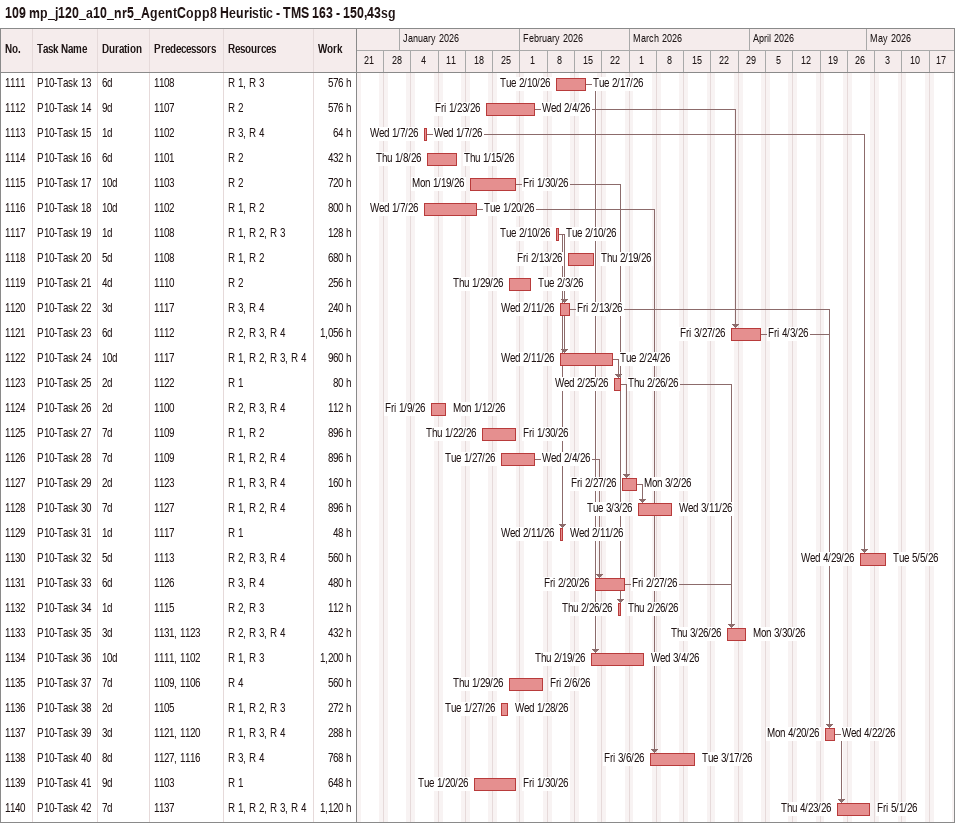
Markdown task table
109 mp_j120_a10_nr5_AgentCopp8 Heuristic - TMS 163 - 150,43sg

| ID | Task | Duration | Start | Finish | Predecessors | Resources | Work (h) |
|---|---|---|---|---|---|---|---|
| 1111 | P10-Task 13 | 6d | 2026-02-10 | 2026-02-17 | 1108 | R 1, R 3 | 576 |
| 1112 | P10-Task 14 | 9d | 2026-01-23 | 2026-02-04 | 1107 | R 2 | 576 |
| 1113 | P10-Task 15 | 1d | 2026-01-07 | 2026-01-07 | 1102 | R 3, R 4 | 64 |
| 1114 | P10-Task 16 | 6d | 2026-01-08 | 2026-01-15 | 1101 | R 2 | 432 |
| 1115 | P10-Task 17 | 10d | 2026-01-19 | 2026-01-30 | 1103 | R 2 | 720 |
| 1116 | P10-Task 18 | 10d | 2026-01-07 | 2026-01-20 | 1102 | R 1, R 2 | 800 |
| 1117 | P10-Task 19 | 1d | 2026-02-10 | 2026-02-10 | 1108 | R 1, R 2, R 3 | 128 |
| 1118 | P10-Task 20 | 5d | 2026-02-13 | 2026-02-19 | 1108 | R 1, R 2 | 680 |
| 1119 | P10-Task 21 | 4d | 2026-01-29 | 2026-02-03 | 1110 | R 2 | 256 |
| 1120 | P10-Task 22 | 3d | 2026-02-11 | 2026-02-13 | 1117 | R 3, R 4 | 240 |
| 1121 | P10-Task 23 | 6d | 2026-03-27 | 2026-04-03 | 1112 | R 2, R 3, R 4 | 1056 |
| 1122 | P10-Task 24 | 10d | 2026-02-11 | 2026-02-24 | 1117 | R 1, R 2, R 3, R 4 | 960 |
| 1123 | P10-Task 25 | 2d | 2026-02-25 | 2026-02-26 | 1122 | R 1 | 80 |
| 1124 | P10-Task 26 | 2d | 2026-01-09 | 2026-01-12 | 1100 | R 2, R 3, R 4 | 112 |
| 1125 | P10-Task 27 | 7d | 2026-01-22 | 2026-01-30 | 1109 | R 1, R 2 | 896 |
| 1126 | P10-Task 28 | 7d | 2026-01-27 | 2026-02-04 | 1109 | R 1, R 2, R 4 | 896 |
| 1127 | P10-Task 29 | 2d | 2026-02-27 | 2026-03-02 | 1123 | R 1, R 3, R 4 | 160 |
| 1128 | P10-Task 30 | 7d | 2026-03-03 | 2026-03-11 | 1127 | R 1, R 2, R 4 | 896 |
| 1129 | P10-Task 31 | 1d | 2026-02-11 | 2026-02-11 | 1117 | R 1 | 48 |
| 1130 | P10-Task 32 | 5d | 2026-04-29 | 2026-05-05 | 1113 | R 2, R 3, R 4 | 560 |
| 1131 | P10-Task 33 | 6d | 2026-02-20 | 2026-02-27 | 1126 | R 3, R 4 | 480 |
| 1132 | P10-Task 34 | 1d | 2026-02-26 | 2026-02-26 | 1115 | R 2, R 3 | 112 |
| 1133 | P10-Task 35 | 3d | 2026-03-26 | 2026-03-30 | 1131, 1123 | R 2, R 3, R 4 | 432 |
| 1134 | P10-Task 36 | 10d | 2026-02-19 | 2026-03-04 | 1111, 1102 | R 1, R 3 | 1200 |
| 1135 | P10-Task 37 | 7d | 2026-01-29 | 2026-02-06 | 1109, 1106 | R 4 | 560 |
| 1136 | P10-Task 38 | 2d | 2026-01-27 | 2026-01-28 | 1105 | R 1, R 2, R 3 | 272 |
| 1137 | P10-Task 39 | 3d | 2026-04-20 | 2026-04-22 | 1121, 1120 | R 1, R 3, R 4 | 288 |
| 1138 | P10-Task 40 | 8d | 2026-03-06 | 2026-03-17 | 1127, 1116 | R 3, R 4 | 768 |
| 1139 | P10-Task 41 | 9d | 2026-01-20 | 2026-01-30 | 1103 | R 1 | 648 |
| 1140 | P10-Task 42 | 7d | 2026-04-23 | 2026-05-01 | 1137 | R 1, R 2, R 3, R 4 | 1120 |
